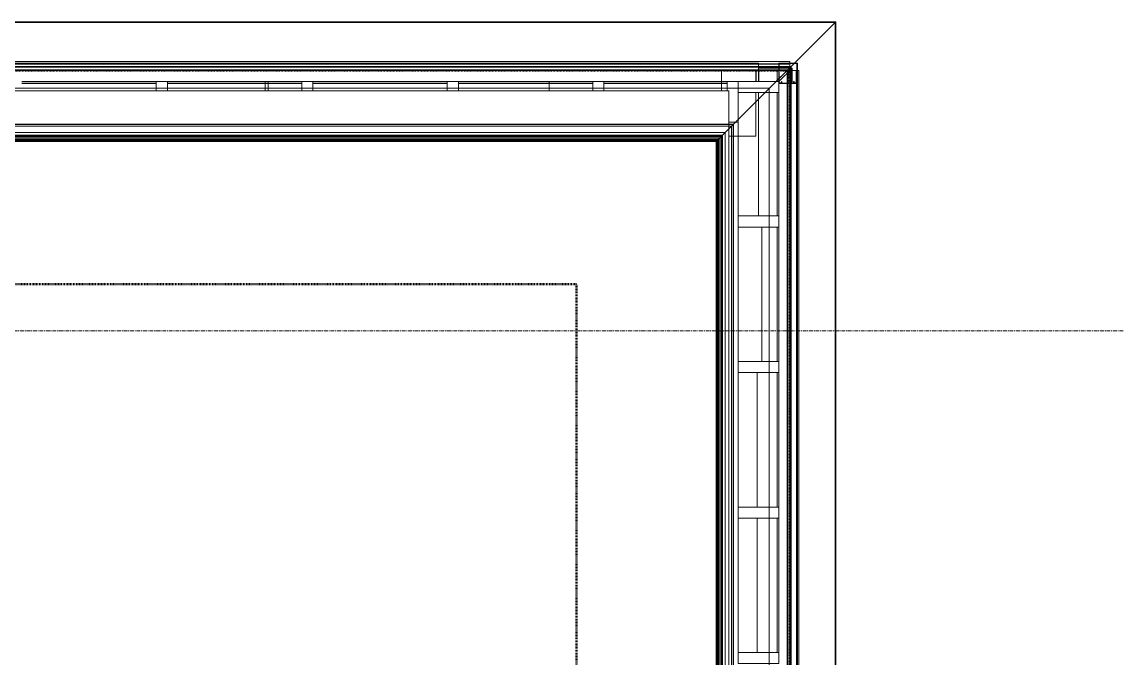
# Model space of a CAD drawing. Header units: inches. Extents: x -4235 to -464, y 9767 to 12269.
# Drawn here: x -2171.8 to -2023.7, y 10771.9 to 10858 of the extents above; entities that cross this region are included whole.
import ezdxf

# ---------------------------------------------------------------- set-up
doc = ezdxf.new("R2010")
doc.units = ezdxf.units.IN
doc.header["$MEASUREMENT"] = 0
doc.linetypes.add('Dash 1_16_', pattern=[0.125, 0.0625, -0.0625])
doc.linetypes.add('Grid Line 1_2_', pattern=[0.875, 0.5, -0.125, 0.125, -0.125])
for name, color, linetype, lineweight in [('A-GLAZ-CWMG', 51, 'Continuous', 9), ('A-GLAZ-CWMG-1', 9, 'Continuous', 9), ('A-ROOF-1', 10, 'Dash 1_16_', 9), ('A-WALL-1', 113, 'Continuous', 9), ('A-WALL-PATT-1', 9, 'Continuous', 9), ('C-PROP-LINE-1', 91, 'Dash 1_16_', 50), ('S-GRID-1', 1, 'Grid Line 1_2_', 9)]:
    doc.layers.add(name, color=color, linetype=linetype, lineweight=lineweight)

# ---------------------------------------------------------------- blocks, each defined once
blk = doc.blocks.new('Basic Wall _ EXT - FIBER CEMENT - LARGE - ___-2505166-BACKGROUND - ROOF PLAN')
at = {"layer": 'A-WALL-1'}
for p, q in [((-2069.42, 10851.71), (-2072.17, 10851.71)), ((-2069.42, 10851.71), (-2072.17, 10851.71)), ((-2072.17, 10851.68), (-2069.42, 10851.68)), ((-2069.42, 10851.68), (-2072.17, 10851.68)), ((-2067.92, 10851.71), (-2069.36, 10851.71)), ((-2067.92, 10851.71), (-2069.36, 10851.71)), ((-2069.36, 10851.68), (-2067.92, 10851.68)), ((-2067.92, 10851.68), (-2069.36, 10851.68)), ((-2067.77, 10851.71), (-2067.92, 10851.71)), ((-2067.77, 10851.71), (-2067.92, 10851.71)), ((-2067.92, 10851.68), (-2067.77, 10851.68)), ((-2067.77, 10851.68), (-2067.92, 10851.68)), ((-2067.6, 10851.71), (-2067.77, 10851.54)), ((-2067.6, 10851.71), (-2067.77, 10851.71)), ((-2067.6, 10851.71), (-2067.77, 10851.71)), ((-2067.77, 10851.54), (-2067.63, 10851.68)), ((-2067.77, 10851.68), (-2067.63, 10851.68)), ((-2067.63, 10851.68), (-2067.77, 10851.68)), ((-2069.3, 10850.01), (-2068.58, 10850.74)), ((-2068.58, 10850.74), (-2069.3, 10850.01)), ((-2068.58, 10850.74), (-2068.52, 10850.8)), ((-2068.52, 10850.8), (-2068.58, 10850.74)), ((-2068.52, 10850.8), (-2068.45, 10850.86)), ((-2068.45, 10850.86), (-2068.52, 10850.8)), ((-2068.45, 10850.86), (-2068.39, 10850.92)), ((-2068.39, 10850.92), (-2068.45, 10850.86)), ((-2068.39, 10850.92), (-2068.33, 10850.98)), ((-2068.33, 10850.98), (-2068.39, 10850.92)), ((-2068.18, 10851.13), (-2067.92, 10851.39)), ((-2067.92, 10851.39), (-2068.18, 10851.13)), ((-2067.92, 10851.39), (-2067.77, 10851.54)), ((-2067.77, 10851.54), (-2067.92, 10851.39)), ((-2153.66, 10849.67), (-2171.84, 10849.67)), ((-2153.66, 10849.67), (-2171.84, 10849.67)), ((-2171.84, 10849.64), (-2153.66, 10849.64)), ((-2153.66, 10849.64), (-2171.84, 10849.64)), ((-2133.97, 10849.67), (-2152.16, 10849.67)), ((-2133.97, 10849.67), (-2152.16, 10849.67)), ((-2152.16, 10849.64), (-2133.97, 10849.64)), ((-2133.97, 10849.64), (-2152.16, 10849.64)), ((-2114.29, 10849.67), (-2132.47, 10849.67)), ((-2114.29, 10849.67), (-2132.47, 10849.67)), ((-2132.47, 10849.64), (-2114.29, 10849.64)), ((-2114.29, 10849.64), (-2132.47, 10849.64)), ((-2094.61, 10849.67), (-2112.79, 10849.67)), ((-2094.61, 10849.67), (-2112.79, 10849.67)), ((-2112.79, 10849.64), (-2094.61, 10849.64)), ((-2094.61, 10849.64), (-2112.79, 10849.64)), ((-2077.17, 10849.67), (-2093.11, 10849.67)), ((-2077.17, 10849.67), (-2093.11, 10849.67)), ((-2093.11, 10849.64), (-2077.17, 10849.64)), ((-2077.17, 10849.64), (-2093.11, 10849.64)), ((-2076.42, 10849.67), (-2077.12, 10849.67)), ((-2076.42, 10849.67), (-2077.12, 10849.67)), ((-2077.12, 10849.64), (-2076.42, 10849.64)), ((-2076.42, 10849.64), (-2077.12, 10849.64)), ((-2069.37, 10849.95), (-2069.3, 10850.01)), ((-2069.3, 10850.01), (-2069.37, 10849.95))]:
    blk.add_line(p, q, dxfattribs=at)
blk = doc.blocks.new('Basic Wall _ EXT - FIBER CEMENT - LARGE - ___-2162459-BACKGROUND - ROOF PLAN')
at = {"layer": 'A-WALL-1'}
for p, q in [((-2067.92, 10852.6), (-2533.32, 10852.6)), ((-2067.92, 10852.3), (-2533.32, 10852.3)), ((-2067.92, 10852.26), (-2533.32, 10852.26)), ((-2069.42, 10852.3), (-2072.17, 10852.3)), ((-2069.42, 10852.28), (-2072.17, 10852.28)), ((-2069.42, 10852.26), (-2072.17, 10852.26)), ((-2069.42, 10852.26), (-2072.17, 10852.26)), ((-2067.92, 10852.3), (-2069.36, 10852.3)), ((-2067.92, 10852.28), (-2069.36, 10852.28)), ((-2067.92, 10852.26), (-2069.36, 10852.26)), ((-2067.92, 10852.26), (-2069.36, 10852.26)), ((-2067.92, 10852.57), (-2067.92, 10852.6)), ((-2067.92, 10852.6), (-2067.92, 10852.58)), ((-2067.92, 10852.58), (-2067.92, 10852.39)), ((-2067.92, 10852.54), (-2067.92, 10852.57)), ((-2067.92, 10852.39), (-2067.92, 10852.55)), ((-2067.92, 10852.55), (-2067.92, 10852.55)), ((-2067.92, 10852.55), (-2067.92, 10852.52)), ((-2067.92, 10852.41), (-2067.92, 10852.54)), ((-2067.92, 10852.52), (-2067.92, 10852.48)), ((-2067.92, 10852.48), (-2067.92, 10852.43)), ((-2067.92, 10852.3), (-2067.92, 10851.92)), ((-2067.92, 10852.28), (-2067.92, 10852.26)), ((-2067.92, 10851.92), (-2067.92, 10852.26)), ((-2067.92, 10851.39), (-2067.92, 10851.92)), ((-2067.92, 10851.92), (-2067.92, 10851.39)), ((-2067.92, 10849.67), (-2067.92, 10851.39)), ((-2067.92, 10851.39), (-2067.92, 10849.67)), ((-2153.66, 10849.67), (-2171.84, 10849.67)), ((-2153.66, 10849.67), (-2171.84, 10849.67)), ((-2171.84, 10849.64), (-2153.66, 10849.64)), ((-2153.66, 10849.64), (-2171.84, 10849.64)), ((-2133.97, 10849.67), (-2152.16, 10849.67)), ((-2133.97, 10849.67), (-2152.16, 10849.67)), ((-2152.16, 10849.64), (-2133.97, 10849.64)), ((-2133.97, 10849.64), (-2152.16, 10849.64)), ((-2114.29, 10849.67), (-2132.47, 10849.67)), ((-2114.29, 10849.67), (-2132.47, 10849.67)), ((-2132.47, 10849.64), (-2114.29, 10849.64)), ((-2114.29, 10849.64), (-2132.47, 10849.64)), ((-2094.61, 10849.67), (-2112.79, 10849.67)), ((-2094.61, 10849.67), (-2112.79, 10849.67)), ((-2112.79, 10849.64), (-2094.61, 10849.64)), ((-2094.61, 10849.64), (-2112.79, 10849.64)), ((-2076.42, 10849.67), (-2093.11, 10849.67)), ((-2076.42, 10849.67), (-2093.11, 10849.67)), ((-2093.11, 10849.64), (-2076.42, 10849.64)), ((-2076.42, 10849.64), (-2093.11, 10849.64)), ((-2068.58, 10849.67), (-2069.42, 10849.67)), ((-2068.58, 10849.67), (-2069.42, 10849.67)), ((-2069.42, 10849.64), (-2068.58, 10849.64)), ((-2068.58, 10849.64), (-2069.42, 10849.64)), ((-2068.52, 10849.67), (-2068.58, 10849.67)), ((-2068.52, 10849.67), (-2068.58, 10849.67)), ((-2068.58, 10849.64), (-2068.52, 10849.64)), ((-2068.52, 10849.64), (-2068.58, 10849.64)), ((-2068.45, 10849.67), (-2068.52, 10849.67)), ((-2068.45, 10849.67), (-2068.52, 10849.67)), ((-2068.52, 10849.64), (-2068.45, 10849.64)), ((-2068.45, 10849.64), (-2068.52, 10849.64)), ((-2068.39, 10849.67), (-2068.45, 10849.67)), ((-2068.39, 10849.67), (-2068.45, 10849.67)), ((-2068.45, 10849.64), (-2068.39, 10849.64)), ((-2068.39, 10849.64), (-2068.45, 10849.64)), ((-2068.33, 10849.67), (-2068.39, 10849.67)), ((-2068.33, 10849.67), (-2068.39, 10849.67)), ((-2068.39, 10849.64), (-2068.33, 10849.64)), ((-2068.33, 10849.64), (-2068.39, 10849.64)), ((-2067.92, 10849.67), (-2068.18, 10849.67)), ((-2067.92, 10849.67), (-2068.18, 10849.67)), ((-2068.18, 10849.64), (-2067.92, 10849.64)), ((-2067.92, 10849.64), (-2068.18, 10849.64)), ((-2067.92, 10849.67), (-2067.92, 10849.64))]:
    blk.add_line(p, q, dxfattribs=at)
blk = doc.blocks.new('Basic Wall _ EXT - FIBER CEMENT - SMALL - ___-2145933-BACKGROUND - ROOF PLAN')
at = {"layer": 'A-WALL-1'}
for p, q in [((-3394.94, 10857.87), (-2061.81, 10857.87)), ((-2061.81, 10857.87), (-3394.94, 10857.87)), ((-2061.73, 10857.95), (-3394.86, 10857.95)), ((-2061.73, 10857.95), (-3394.86, 10857.95)), ((-2061.73, 10857.95), (-2077.18, 10842.51)), ((-2077.17, 10842.52), (-2061.81, 10857.87)), ((-2067.84, 10851.85), (-3400.96, 10851.85)), ((-2067.77, 10851.92), (-3400.89, 10851.92)), ((-2067.77, 10851.92), (-2068.18, 10851.51)), ((-2068.18, 10851.51), (-2067.84, 10851.85)), ((-2067.84, 10851.85), (-2067.77, 10851.92)), ((-2068.29, 10851.39), (-3401.42, 10851.39)), ((-2068.29, 10851.39), (-3401.42, 10851.39)), ((-2068.22, 10851.47), (-3401.34, 10851.47)), ((-2068.63, 10851.06), (-2069.73, 10849.95)), ((-2069.68, 10850.01), (-2068.58, 10851.11)), ((-2068.27, 10851.42), (-2068.25, 10851.44)), ((-2070.72, 10848.97), (-3403.85, 10848.97)), ((-2077.17, 10848.97), (-3401.42, 10848.97)), ((-2070.77, 10848.97), (-2077.17, 10848.97)), ((-2070.72, 10848.97), (-2070.75, 10848.97)), ((-2069.9, 10849.79), (-2069.84, 10849.85)), ((-2069.73, 10849.96), (-2069.68, 10850.01)), ((-3409.82, 10842.99), (-2076.7, 10842.99)), ((-2076.7, 10842.99), (-3409.82, 10842.99)), ((-3408.95, 10843.86), (-2075.83, 10843.86)), ((-2075.83, 10843.86), (-3408.95, 10843.86)), ((-2075.62, 10844.06), (-3408.75, 10844.06)), ((-2075.62, 10844.06), (-3408.75, 10844.06)), ((-2075.54, 10844.14), (-3408.67, 10844.14)), ((-2075.54, 10844.14), (-3408.67, 10844.14)), ((-2075.54, 10844.14), (-2077.11, 10842.58)), ((-2077.05, 10842.64), (-2075.62, 10844.06)), ((-2077.91, 10841.78), (-3411.03, 10841.78)), ((-2077.8, 10841.89), (-3410.92, 10841.89)), ((-2077.67, 10842.02), (-3410.8, 10842.02)), ((-2077.6, 10842.08), (-3410.73, 10842.08)), ((-3410.52, 10842.29), (-2077.4, 10842.29)), ((-3410.37, 10842.44), (-2077.25, 10842.44)), ((-2077.24, 10842.45), (-3410.36, 10842.45)), ((-2077.2, 10842.48), (-3410.33, 10842.48)), ((-2077.17, 10842.52), (-3410.3, 10842.52)), ((-2077.18, 10842.51), (-3410.3, 10842.51)), ((-2077.17, 10842.52), (-3410.29, 10842.52)), ((-2077.11, 10842.58), (-3410.23, 10842.58)), ((-2077.1, 10842.59), (-3410.22, 10842.59)), ((-2077.05, 10842.64), (-3410.17, 10842.64)), ((-2077.44, 10842.25), (-2077.91, 10841.78)), ((-2077.91, 10841.78), (-2077.8, 10841.89)), ((-2077.8, 10841.89), (-2077.44, 10842.25)), ((-2077.68, 10842.01), (-2077.8, 10841.89)), ((-2077.8, 10841.89), (-2077.72, 10841.97)), ((-2077.44, 10842.25), (-2077.67, 10842.02)), ((-2077.67, 10842.02), (-2077.6, 10842.08)), ((-2077.6, 10842.08), (-2077.44, 10842.25)), ((-2077.51, 10842.18), (-2077.55, 10842.14)), ((-2077.44, 10842.25), (-2077.51, 10842.18)), ((-2077.33, 10842.36), (-2077.29, 10842.4)), ((-2077.29, 10842.4), (-2077.33, 10842.36)), ((-2077.29, 10842.4), (-2077.33, 10842.36)), ((-2077.33, 10842.36), (-2077.29, 10842.4)), ((-2077.2, 10842.48), (-2077.24, 10842.45)), ((-2077.18, 10842.51), (-2077.17, 10842.52)), ((-2077.11, 10842.58), (-2077.17, 10842.52)), ((-2077.17, 10842.52), (-2077.11, 10842.58)), ((-2077.12, 10842.56), (-2077.17, 10842.52)), ((-2077.1, 10842.59), (-2077.05, 10842.64)), ((-2077, 10842.69), (-2077.06, 10842.62)), ((-2077.04, 10842.65), (-2077, 10842.69))]:
    blk.add_line(p, q, dxfattribs=at)
at = {"layer": 'A-WALL-1', "flags": 128}
for points in [[(-2068.33, 10851.35), (-2068.39, 10851.3), (-2068.45, 10851.23), (-2068.52, 10851.17), (-2068.58, 10851.11), (-2068.63, 10851.06)], [(-2068.58, 10851.11), (-2068.54, 10851.15), (-2068.5, 10851.19), (-2068.46, 10851.23), (-2068.41, 10851.27), (-2068.38, 10851.31), (-2068.34, 10851.35), (-2068.32, 10851.37), (-2068.3, 10851.39), (-2068.29, 10851.39)], [(-2068.22, 10851.47), (-2068.22, 10851.46), (-2068.25, 10851.44), (-2068.28, 10851.4), (-2068.33, 10851.35)], [(-2068.29, 10851.39), (-2068.29, 10851.4), (-2068.27, 10851.42)], [(-2068.18, 10851.51), (-2068.2, 10851.49), (-2068.21, 10851.48), (-2068.22, 10851.47)], [(-2069.73, 10849.95), (-2069.78, 10849.91), (-2069.84, 10849.85), (-2069.9, 10849.79)], [(-2077.55, 10842.14), (-2077.59, 10842.09), (-2077.64, 10842.05), (-2077.68, 10842.01)], [(-2077.4, 10842.29), (-2077.4, 10842.29), (-2077.41, 10842.27), (-2077.44, 10842.25)], [(-2077.18, 10842.51), (-2077.23, 10842.45), (-2077.29, 10842.4), (-2077.33, 10842.36), (-2077.37, 10842.32), (-2077.39, 10842.3), (-2077.4, 10842.29)], [(-2077.37, 10842.32), (-2077.34, 10842.35), (-2077.32, 10842.37), (-2077.32, 10842.37)], [(-2077.32, 10842.37), (-2077.31, 10842.38), (-2077.3, 10842.39), (-2077.27, 10842.41)], [(-2077.25, 10842.44), (-2077.25, 10842.44), (-2077.27, 10842.42), (-2077.29, 10842.4)], [(-2077.27, 10842.41), (-2077.24, 10842.44), (-2077.21, 10842.48), (-2077.17, 10842.52)], [(-2077.18, 10842.51), (-2077.22, 10842.47), (-2077.24, 10842.45), (-2077.25, 10842.44)], [(-2077.22, 10842.47), (-2077.19, 10842.5), (-2077.18, 10842.51)], [(-2077.17, 10842.52), (-2077.16, 10842.52), (-2077.15, 10842.54), (-2077.12, 10842.57), (-2077.08, 10842.6), (-2077.04, 10842.65)]]:
    blk.add_lwpolyline(points, dxfattribs=at)
blk = doc.blocks.new('Basic Wall _ EXT - FIBER CEMENT - LARGE - 1hr - ___-2505167-BACKGROUND - ROOF PLAN')
at = {"layer": 'A-WALL-1'}
for p, q in [((-2067.77, 10851.54), (-2067.6, 10851.71)), ((-2067.63, 10851.68), (-2067.77, 10851.54)), ((-2067.63, 10851.68), (-2067.63, 10851.39)), ((-2067.63, 10851.39), (-2067.63, 10851.68)), ((-2067.6, 10851.39), (-2067.6, 10851.71)), ((-2067.6, 10851.39), (-2067.6, 10851.71)), ((-2069.3, 10850.01), (-2068.58, 10850.74)), ((-2068.58, 10850.74), (-2069.3, 10850.01)), ((-2068.58, 10850.74), (-2068.52, 10850.8)), ((-2068.52, 10850.8), (-2068.58, 10850.74)), ((-2068.52, 10850.8), (-2068.45, 10850.86)), ((-2068.45, 10850.86), (-2068.52, 10850.8)), ((-2068.45, 10850.86), (-2068.39, 10850.92)), ((-2068.39, 10850.92), (-2068.45, 10850.86)), ((-2068.39, 10850.92), (-2068.33, 10850.98)), ((-2068.33, 10850.98), (-2068.39, 10850.92)), ((-2068.18, 10851.13), (-2067.92, 10851.39)), ((-2067.92, 10851.39), (-2068.18, 10851.13)), ((-2067.92, 10851.39), (-2067.77, 10851.54)), ((-2067.77, 10851.54), (-2067.92, 10851.39)), ((-2067.63, 10851.39), (-2067.63, 10849.64)), ((-2067.63, 10849.64), (-2067.63, 10851.39)), ((-2067.6, 10849.64), (-2067.6, 10851.39)), ((-2067.6, 10849.64), (-2067.6, 10851.39)), ((-2069.37, 10849.95), (-2069.3, 10850.01)), ((-2069.3, 10850.01), (-2069.37, 10849.95))]:
    blk.add_line(p, q, dxfattribs=at)
blk = doc.blocks.new('Basic Wall _ EXT - FIBER CEMENT - LARGE - 1hr - ___-2162460-BACKGROUND - ROOF PLAN')
at = {"layer": 'A-WALL-1'}
for p, q in [((-2069.67, 10851.39), (-2069.64, 10851.39)), ((-2069.67, 10851.35), (-2069.67, 10851.3)), ((-2069.67, 10851.3), (-2069.67, 10851.35)), ((-2069.67, 10851.3), (-2069.67, 10851.23)), ((-2069.67, 10851.23), (-2069.67, 10851.3)), ((-2069.67, 10851.23), (-2069.67, 10851.17)), ((-2069.67, 10851.17), (-2069.67, 10851.23)), ((-2069.67, 10851.17), (-2069.67, 10851.11)), ((-2069.67, 10851.11), (-2069.67, 10851.17)), ((-2069.67, 10851.11), (-2069.67, 10851.06)), ((-2069.67, 10851.06), (-2069.67, 10851.11)), ((-2069.67, 10851.06), (-2069.67, 10850.04)), ((-2069.67, 10850.04), (-2069.67, 10851.06)), ((-2069.64, 10851.39), (-2069.3, 10851.39)), ((-2068.3, 10851.39), (-2069.64, 10851.39)), ((-2069.64, 10851.3), (-2069.64, 10851.35)), ((-2069.64, 10851.3), (-2069.64, 10851.35)), ((-2069.64, 10851.23), (-2069.64, 10851.3)), ((-2069.64, 10851.23), (-2069.64, 10851.3)), ((-2069.64, 10851.17), (-2069.64, 10851.23)), ((-2069.64, 10851.17), (-2069.64, 10851.23)), ((-2069.64, 10851.11), (-2069.64, 10851.17)), ((-2069.64, 10851.11), (-2069.64, 10851.17)), ((-2069.64, 10851.06), (-2069.64, 10851.11)), ((-2069.64, 10851.06), (-2069.64, 10851.11)), ((-2069.64, 10850.07), (-2069.64, 10851.02)), ((-2069.64, 10850.07), (-2069.64, 10851.02)), ((-2069.3, 10851.39), (-2068.3, 10851.39)), ((-2068.18, 10851.39), (-2067.92, 10851.39)), ((-2067.92, 10851.39), (-2068.18, 10851.39)), ((-2067.92, 10851.39), (-2067.77, 10851.39)), ((-2067.77, 10851.39), (-2067.92, 10851.39)), ((-2067.77, 10851.39), (-2067.02, 10851.39)), ((-2067.05, 10851.39), (-2067.77, 10851.39)), ((-2067.06, 10851.39), (-2067.03, 10851.39)), ((-2067.06, 10849.7), (-2067.06, 10851.39)), ((-2067.05, 10849.7), (-2067.05, 10851.39)), ((-2067.05, 9980.19), (-2067.05, 10851.39)), ((-2067.03, 10849.7), (-2067.03, 10851.39)), ((-2067.02, 9980.19), (-2067.02, 10851.39)), ((-2067.02, 10849.7), (-2067.02, 10851.39)), ((-2066.92, 10851.39), (-2066.74, 10851.39)), ((-2066.76, 10851.39), (-2066.92, 10851.39)), ((-2066.77, 10851.39), (-2066.9, 10851.39)), ((-2066.88, 10851.39), (-2066.79, 10851.39)), ((-2066.79, 10851.39), (-2066.77, 10851.39)), ((-2066.75, 10851.39), (-2066.77, 10851.39)), ((-2066.77, 10851.39), (-2066.76, 10851.39)), ((-2066.73, 10851.39), (-2066.75, 10851.39)), ((-2066.74, 10851.39), (-2066.71, 10851.39)), ((-2066.71, 10851.39), (-2066.73, 10851.39)), ((-2066.71, 9980.19), (-2066.71, 10851.39)), ((-2069.67, 10850.01), (-2069.67, 10849.89)), ((-2069.67, 10849.89), (-2069.67, 10850.01)), ((-2069.64, 10849.89), (-2069.64, 10850.04)), ((-2069.64, 10849.89), (-2069.64, 10850.04)), ((-2069.67, 10848.39), (-2069.67, 10831.71)), ((-2069.67, 10831.71), (-2069.67, 10848.39)), ((-2069.64, 10831.71), (-2069.64, 10848.39)), ((-2069.64, 10831.71), (-2069.64, 10848.39)), ((-2069.67, 10830.21), (-2069.67, 10812.02)), ((-2069.67, 10812.02), (-2069.67, 10830.21)), ((-2069.64, 10812.02), (-2069.64, 10830.21)), ((-2069.64, 10812.02), (-2069.64, 10830.21)), ((-2069.67, 10810.52), (-2069.67, 10792.34)), ((-2069.67, 10792.34), (-2069.67, 10810.52)), ((-2069.64, 10792.34), (-2069.64, 10810.52)), ((-2069.64, 10792.34), (-2069.64, 10810.52)), ((-2069.67, 10790.84), (-2069.67, 10772.66)), ((-2069.67, 10772.66), (-2069.67, 10790.84)), ((-2069.64, 10772.66), (-2069.64, 10790.84)), ((-2069.64, 10772.66), (-2069.64, 10790.84))]:
    blk.add_line(p, q, dxfattribs=at)
blk = doc.blocks.new('Basic Wall _ EXT - FIBER CEMENT - SMALL - 1hr - ___-2145934-BACKGROUND - ROOF PLAN')
at = {"layer": 'A-WALL-1'}
for p, q in [((-2077.18, 10842.51), (-2061.73, 10857.95)), ((-2061.81, 10857.87), (-2077.17, 10842.52)), ((-2061.81, 10857.87), (-2061.81, 9973.7)), ((-2061.81, 9973.7), (-2061.81, 10857.87)), ((-2061.73, 9973.63), (-2061.73, 10857.95)), ((-2061.73, 9973.63), (-2061.73, 10857.95)), ((-2068.18, 10851.51), (-2067.77, 10851.92)), ((-2067.84, 10851.85), (-2068.18, 10851.51)), ((-2067.77, 10851.92), (-2067.84, 10851.85)), ((-2067.84, 9979.73), (-2067.84, 10851.85)), ((-2067.77, 9979.66), (-2067.77, 10851.92)), ((-2069.73, 10849.95), (-2068.63, 10851.06)), ((-2068.58, 10851.11), (-2069.68, 10850.01)), ((-2068.54, 10851.15), (-2068.58, 10851.11)), ((-2068.29, 10851.4), (-2068.29, 10851.39)), ((-2068.29, 9989.06), (-2068.29, 10851.39)), ((-2068.29, 9989.06), (-2068.29, 10851.39)), ((-2068.22, 9980.11), (-2068.22, 10851.47)), ((-2070.72, 9982.61), (-2070.72, 10848.97)), ((-2070.72, 9982.62), (-2070.72, 10848.96)), ((-2069.84, 10849.85), (-2069.9, 10849.79)), ((-2069.68, 10850.01), (-2069.73, 10849.96)), ((-2077.11, 10842.58), (-2075.54, 10844.14)), ((-2075.62, 10844.06), (-2077.05, 10842.64)), ((-2076.7, 10842.99), (-2076.7, 9988.59)), ((-2076.7, 9988.59), (-2076.7, 10842.99)), ((-2075.83, 10843.86), (-2075.83, 9987.72)), ((-2075.83, 9987.72), (-2075.83, 10843.86)), ((-2075.62, 9987.51), (-2075.62, 10844.06)), ((-2075.62, 9987.51), (-2075.62, 10844.06)), ((-2075.54, 9987.44), (-2075.54, 10844.14)), ((-2075.54, 9987.44), (-2075.54, 10844.14)), ((-2077.91, 10841.78), (-2077.44, 10842.25)), ((-2077.8, 10841.89), (-2077.91, 10841.78)), ((-2077.91, 9989.8), (-2077.91, 10841.78)), ((-2077.44, 10842.25), (-2077.8, 10841.89)), ((-2077.8, 10841.89), (-2077.68, 10842.01)), ((-2077.72, 10841.97), (-2077.8, 10841.89)), ((-2077.8, 9989.69), (-2077.8, 10841.89)), ((-2077.67, 10842.02), (-2077.44, 10842.25)), ((-2077.6, 10842.08), (-2077.67, 10842.02)), ((-2077.67, 9989.56), (-2077.67, 10842.02)), ((-2077.44, 10842.25), (-2077.6, 10842.08)), ((-2077.6, 9989.49), (-2077.6, 10842.08)), ((-2077.51, 10842.18), (-2077.44, 10842.25)), ((-2077.4, 10842.29), (-2077.4, 9989.29)), ((-2077.33, 10842.36), (-2077.29, 10842.4)), ((-2077.29, 10842.4), (-2077.33, 10842.36)), ((-2077.29, 10842.4), (-2077.33, 10842.36)), ((-2077.33, 10842.36), (-2077.29, 10842.4)), ((-2077.32, 10842.37), (-2077.32, 10842.37)), ((-2077.25, 10842.44), (-2077.25, 9989.14)), ((-2077.24, 10842.45), (-2077.2, 10842.48)), ((-2077.24, 9989.13), (-2077.24, 10842.45)), ((-2077.2, 9989.09), (-2077.2, 10842.48)), ((-2077.17, 10842.52), (-2077.18, 10842.51)), ((-2077.18, 9989.07), (-2077.18, 10842.51)), ((-2077.11, 10842.58), (-2077.17, 10842.52)), ((-2077.17, 10842.52), (-2077.11, 10842.58)), ((-2077.17, 10842.52), (-2077.12, 10842.56)), ((-2077.17, 9989.06), (-2077.17, 10842.52)), ((-2077.17, 9989.06), (-2077.17, 10842.52)), ((-2077.11, 9989), (-2077.11, 10842.58)), ((-2077.05, 10842.64), (-2077.1, 10842.59)), ((-2077.1, 9988.99), (-2077.1, 10842.59)), ((-2077.04, 10842.65), (-2077.08, 10842.6)), ((-2077.06, 10842.62), (-2077, 10842.69)), ((-2077.05, 9988.94), (-2077.05, 10842.64)), ((-2077, 10842.69), (-2077.04, 10842.65))]:
    blk.add_line(p, q, dxfattribs=at)
at = {"layer": 'A-WALL-1', "flags": 128}
for points in [[(-2068.63, 10851.06), (-2068.58, 10851.11), (-2068.52, 10851.17), (-2068.45, 10851.23), (-2068.39, 10851.3), (-2068.33, 10851.35), (-2068.28, 10851.4), (-2068.25, 10851.44), (-2068.22, 10851.46), (-2068.22, 10851.47)], [(-2068.29, 10851.39), (-2068.3, 10851.39), (-2068.32, 10851.37), (-2068.34, 10851.35), (-2068.38, 10851.31), (-2068.41, 10851.27), (-2068.46, 10851.23), (-2068.5, 10851.19), (-2068.54, 10851.15)], [(-2068.25, 10851.44), (-2068.27, 10851.42), (-2068.29, 10851.4)], [(-2068.22, 10851.47), (-2068.21, 10851.48), (-2068.2, 10851.49), (-2068.18, 10851.51)], [(-2069.9, 10849.79), (-2069.84, 10849.85), (-2069.78, 10849.91), (-2069.73, 10849.95)], [(-2077.68, 10842.01), (-2077.64, 10842.05), (-2077.59, 10842.09), (-2077.55, 10842.14), (-2077.51, 10842.18)], [(-2077.44, 10842.25), (-2077.41, 10842.27), (-2077.4, 10842.29), (-2077.4, 10842.29)], [(-2077.4, 10842.29), (-2077.39, 10842.3), (-2077.37, 10842.32), (-2077.33, 10842.36), (-2077.29, 10842.4), (-2077.23, 10842.45), (-2077.18, 10842.51)], [(-2077.32, 10842.37), (-2077.34, 10842.35), (-2077.37, 10842.32)], [(-2077.17, 10842.52), (-2077.21, 10842.48), (-2077.24, 10842.44), (-2077.27, 10842.41), (-2077.3, 10842.39), (-2077.31, 10842.38), (-2077.32, 10842.37)], [(-2077.29, 10842.4), (-2077.27, 10842.42), (-2077.25, 10842.44), (-2077.25, 10842.44)], [(-2077.25, 10842.44), (-2077.24, 10842.45), (-2077.22, 10842.47), (-2077.18, 10842.51)], [(-2077.18, 10842.51), (-2077.19, 10842.5), (-2077.22, 10842.47)], [(-2077.08, 10842.6), (-2077.12, 10842.57), (-2077.15, 10842.54), (-2077.16, 10842.52), (-2077.17, 10842.52)]]:
    blk.add_lwpolyline(points, dxfattribs=at)
blk = doc.blocks.new('Rectangular Mullion - Stud - Vertical-V111-BACKGROUND - ROOF PLAN')
at = {"layer": 'A-GLAZ-CWMG'}
for p, q in [((-1.5, 2.44), (-1.5, 2.75)), ((-1.5, 2.75), (0, 2.75)), ((-1.5, 2.39), (-1.5, 2.44)), ((-1.5, 2.34), (-1.5, 2.39)), ((-1.5, 1.45), (-1.5, 2.34)), ((0, 2.75), (0, 2.44)), ((0, 2.44), (0, 2.39)), ((0, 2.35), (0, -2.75)), ((-1.5, 0.88), (-1.5, 1.43)), ((-1.5, -2.75), (-1.5, 0.87)), ((-0.92, -2.75), (-1.5, -2.75)), ((-0.1, -2.75), (-0.92, -2.75)), ((-0.04, -2.75), (-0.1, -2.75))]:
    blk.add_line(p, q, dxfattribs=at)
blk = doc.blocks.new('Rectangular Mullion - Stud - Base_Head-1740475-BACKGROUND - ROOF PLAN')
at = {"layer": 'A-GLAZ-CWMG-1'}
h = blk.add_hatch(dxfattribs=at)
h.set_pattern_fill('FP_6', color=256, style=0, pattern_type=2)
h.set_pattern_definition([(270, (-2072.361, 12062.38), (8, 5e-16), [])])
h.paths.add_polyline_path([(-2070.75, 12054.04), (-2069.61, 12054.04), (-2069.64, 12072.22), (-2075.11, 12072.22), (-2075.11, 12054.04)], flags=0)
at = {"layer": 'A-GLAZ-CWMG'}
blk.add_line((-2075.11, 12054.04), (-2075.11, 12072.22), dxfattribs=at)
blk = doc.blocks.new('Rectangular Mullion - Stud - Vertical-V114-BACKGROUND - ROOF PLAN')
at = {"layer": 'A-GLAZ-CWMG'}
for p, q in [((0, 2.44), (0, 2.75)), ((0, 2.75), (1.5, 2.75)), ((0, 2.39), (0, 2.44)), ((0, 2.34), (0, 2.39)), ((0, 1.45), (0, 2.33)), ((1.5, 2.75), (1.5, 2.44)), ((1.5, 2.44), (1.5, 2.39)), ((1.5, 2.39), (1.5, 2.34)), ((1.5, 2.33), (1.5, 1.45)), ((0, -2.75), (0, 1.43)), ((1.5, 1.43), (1.5, -2.75)), ((1.5, -2.75), (0, -2.75))]:
    blk.add_line(p, q, dxfattribs=at)
blk = doc.blocks.new('Rectangular Mullion - Stud - Vertical-V115-BACKGROUND - ROOF PLAN')
at = {"layer": 'A-GLAZ-CWMG'}
for p, q in [((0, 2.44), (0, 2.75)), ((0, 2.75), (1.5, 2.75)), ((0, 2.39), (0, 2.44)), ((0, 2.34), (0, 2.39)), ((0, 1.45), (0, 2.33)), ((1.5, 2.75), (1.5, 2.44)), ((1.5, 2.44), (1.5, 2.39)), ((1.5, 2.39), (1.5, 2.34)), ((1.5, 2.33), (1.5, 1.45)), ((0, -2.75), (0, 1.43)), ((1.5, 1.43), (1.5, -2.75)), ((1.5, -2.75), (0, -2.75))]:
    blk.add_line(p, q, dxfattribs=at)
blk = doc.blocks.new('Rectangular Mullion - Stud - Base_Head-1773364-BACKGROUND - ROOF PLAN')
at = {"layer": 'A-GLAZ-CWMG-1'}
h = blk.add_hatch(dxfattribs=at)
h.set_pattern_fill('FP_4', color=256, style=0, pattern_type=2)
h.set_pattern_definition([(90, (-3856.286, 12058.411), (-8, 5e-16), [])])
h.paths.add_polyline_path([(-3853.54, 12048.57), (-3853.54, 12066.75), (-3858.97, 12066.75), (-3858.97, 12048.57), (-3858.11, 12048.57)], flags=0)
at = {"layer": 'A-GLAZ-CWMG'}
blk.add_line((-3853.54, 12066.75), (-3853.54, 12048.57), dxfattribs=at)
blk = doc.blocks.new('Rectangular Mullion - Stud - Base_Head-V116-BACKGROUND - ROOF PLAN')
at = {"layer": 'A-GLAZ-CWMG-1'}
h = blk.add_hatch(dxfattribs=at)
h.set_pattern_fill('FP_19', color=256, style=0, pattern_type=2)
h.set_pattern_definition([(270, (-2072.174, 10840.048), (8, 5e-16), [])])
h.paths.add_polyline_path([(-2069.73, 10831.71), (-2069.42, 10831.71), (-2069.42, 10848.39), (-2074.92, 10848.39), (-2074.92, 10831.71), (-2069.78, 10831.71)], flags=0)
at = {"layer": 'A-GLAZ-CWMG'}
for p, q in [((-2074.92, 10842.51), (-2074.92, 10844.39)), ((-2074.92, 10831.71), (-2074.92, 10842.51))]:
    blk.add_line(p, q, dxfattribs=at)
blk = doc.blocks.new('Rectangular Mullion - Stud - Vertical-V117-BACKGROUND - ROOF PLAN')
at = {"layer": 'A-GLAZ-CWMG'}
for p, q in [((0, 2.44), (0, 2.75)), ((0, 2.75), (1.5, 2.75)), ((0, 2.39), (0, 2.44)), ((0, 2.34), (0, 2.39)), ((0, 1.45), (0, 2.33)), ((1.5, 2.75), (1.5, 2.44)), ((1.5, 2.44), (1.5, 2.39)), ((1.5, 2.39), (1.5, 2.34)), ((1.5, 2.33), (1.5, 1.45)), ((0, -2.75), (0, 1.43)), ((1.5, 1.43), (1.5, -2.75)), ((1.5, -2.75), (0, -2.75))]:
    blk.add_line(p, q, dxfattribs=at)
blk = doc.blocks.new('Rectangular Mullion - Stud - Vertical-V118-BACKGROUND - ROOF PLAN')
at = {"layer": 'A-GLAZ-CWMG'}
for p, q in [((0, 2.44), (0, 2.75)), ((0, 2.75), (1.5, 2.75)), ((0, 2.39), (0, 2.44)), ((0, 2.34), (0, 2.39)), ((0, 1.45), (0, 2.33)), ((1.5, 2.75), (1.5, 2.44)), ((1.5, 2.44), (1.5, 2.39)), ((1.5, 2.39), (1.5, 2.34)), ((1.5, 2.33), (1.5, 1.45)), ((0, -2.75), (0, 1.43)), ((1.5, 1.43), (1.5, -2.75)), ((1.5, -2.75), (0, -2.75))]:
    blk.add_line(p, q, dxfattribs=at)
blk = doc.blocks.new('Rectangular Mullion - Profile_Polycarbonate_Upper and left-1997798-BACKGROUND - ROOF PLAN')
at = {"layer": 'A-GLAZ-CWMG'}
for p, q in [((-2069.42, 10849.64), (-2069.3, 10849.64)), ((-2069.3, 10849.64), (-2068.58, 10849.64)), ((-2068.58, 10849.64), (-2068.52, 10849.64)), ((-2068.52, 10849.64), (-2068.45, 10849.64)), ((-2068.45, 10849.64), (-2068.39, 10849.64)), ((-2068.39, 10849.64), (-2068.33, 10849.64)), ((-2068.18, 10849.64), (-2067.93, 10849.64)), ((-2067.92, 10849.64), (-2067.77, 10849.64)), ((-2067.77, 10849.64), (-2067.02, 10849.64)), ((-2067.02, 10849.64), (-2066.92, 10849.64)), ((-2066.92, 10849.64), (-2066.92, 10744.94)), ((-2069.42, 10831.71), (-2069.42, 10848.39)), ((-2069.42, 10812.02), (-2069.42, 10830.21)), ((-2069.42, 10792.34), (-2069.42, 10810.52)), ((-2069.42, 10772.66), (-2069.42, 10790.84))]:
    blk.add_line(p, q, dxfattribs=at)
blk = doc.blocks.new('Rectangular Mullion - Profile_Polycarbonate_Upper and left-V119-BACKGROUND - ROOF PLAN')
at = {"layer": 'A-GLAZ-CWMG'}
for p, q in [((-2.75, 1.19), (-2.75, 1.29)), ((-2.75, 1.29), (0, 1.29)), ((-2.75, 0.79), (-2.75, 1.19)), ((-2.5, 0.79), (-2.75, 0.79)), ((-0.06, 1.22), (-2.69, 1.22)), ((-2.69, 1.19), (-2.69, 0.85)), ((-2.69, 0.85), (-2.5, 0.85)), ((-2.5, 0.85), (-2.5, 0.79)), ((-0.06, -1.15), (-0.06, 1.22)), ((0, 1.29), (0, -1.21)), ((-2.75, -1.09), (-2.75, -0.79)), ((-2.75, -1.21), (-2.75, -1.09)), ((-2.72, -0.79), (-2.5, -0.79)), ((-2.5, -0.85), (-2.69, -0.85)), ((-2.69, -0.85), (-2.69, -1.09)), ((-2.69, -1.09), (-2.69, -1.15)), ((-2.69, -1.15), (-2.07, -1.15)), ((-2.5, -0.79), (-2.5, -0.85)), ((-2.13, -1.21), (-2.5, -1.21)), ((-1.33, -1.21), (-2.11, -1.21)), ((-2.04, -1.15), (-1.33, -1.15)), ((-1.28, -1.15), (-1.22, -1.15)), ((-1.22, -1.21), (-1.28, -1.21)), ((-1.22, -1.15), (-1.17, -1.15)), ((-1.15, -1.15), (-1.09, -1.15)), ((-1.09, -1.21), (-1.15, -1.21)), ((-1.09, -1.15), (-1.04, -1.15)), ((-1.04, -1.21), (-1.09, -1.21)), ((-0.88, -1.15), (-0.47, -1.15)), ((-0.47, -1.21), (-0.88, -1.21)), ((-0.47, -1.15), (-0.09, -1.15)), ((-0.09, -1.21), (-0.47, -1.21)), ((0, -1.21), (-0.09, -1.21))]:
    blk.add_line(p, q, dxfattribs=at)
blk = doc.blocks.new('Rectangular Mullion - Stud - Vertical-V121-BACKGROUND - ROOF PLAN')
at = {"layer": 'A-GLAZ-CWMG'}
for p, q in [((-1.25, 2.75), (-0.38, 2.75)), ((-0.35, 2.75), (0, 2.75)), ((0, 2.75), (0, 2.4)), ((0, 2.37), (0, -1.83)), ((-1.5, -1.83), (-1.5, -1.5)), ((-1.5, -2.65), (-1.5, -1.83)), ((-1.5, -2.71), (-1.5, -2.65)), ((0, -2.75), (-1.5, -2.75)), ((0, -1.83), (0, -2.65)), ((0, -2.65), (0, -2.71))]:
    blk.add_line(p, q, dxfattribs=at)
blk = doc.blocks.new('Rectangular Mullion - Stud - Vertical-V124-BACKGROUND - ROOF PLAN')
at = {"layer": 'A-GLAZ-CWMG'}
for p, q in [((0, -1.83), (0, -1.5)), ((0, -2.65), (0, -1.83)), ((0, -2.71), (0, -2.66)), ((1.5, -2.75), (0, -2.75)), ((1.5, -1.5), (1.5, -1.83)), ((1.5, -1.83), (1.5, -2.65)), ((1.5, -2.66), (1.5, -2.71))]:
    blk.add_line(p, q, dxfattribs=at)
blk = doc.blocks.new('Rectangular Mullion - Stud - Vertical-V125-BACKGROUND - ROOF PLAN')
at = {"layer": 'A-GLAZ-CWMG'}
for p, q in [((0, -1.83), (0, -1.5)), ((0, -2.65), (0, -1.87)), ((0, -2.71), (0, -2.66)), ((1.5, -2.75), (0, -2.75)), ((1.5, -1.5), (1.5, -1.83)), ((1.5, -1.87), (1.5, -2.65)), ((1.5, -2.66), (1.5, -2.71))]:
    blk.add_line(p, q, dxfattribs=at)
blk = doc.blocks.new('Rectangular Mullion - Stud - Vertical-V126-BACKGROUND - ROOF PLAN')
at = {"layer": 'A-GLAZ-CWMG'}
for p, q in [((0, -1.83), (0, -1.5)), ((0, -2.65), (0, -1.85)), ((0, -2.71), (0, -2.65)), ((1.5, -2.75), (0, -2.75)), ((1.5, -1.5), (1.5, -1.83)), ((1.5, -1.85), (1.5, -2.65)), ((1.5, -2.65), (1.5, -2.71))]:
    blk.add_line(p, q, dxfattribs=at)
blk = doc.blocks.new('Rectangular Mullion - Profile_Polycarbonate_Upper and left-1997934-BACKGROUND - ROOF PLAN')
at = {"layer": 'A-GLAZ-CWMG'}
for p, q in [((-2174.19, 10852.3), (-2174.19, 10852.39)), ((-2072.17, 10852.39), (-2174.19, 10852.39)), ((-2174.19, 10851.92), (-2174.19, 10852.3)), ((-2174.19, 10851.51), (-2174.19, 10851.92)), ((-2072.17, 10852.39), (-2072.17, 10852.3)), ((-2072.17, 10852.3), (-2072.17, 10851.92)), ((-2072.17, 10851.92), (-2072.17, 10851.51)), ((-2174.19, 10851.3), (-2174.19, 10851.35)), ((-2174.19, 10851.24), (-2174.19, 10851.28)), ((-2174.19, 10851.18), (-2174.19, 10851.23)), ((-2174.19, 10851.12), (-2174.19, 10851.17)), ((-2174.19, 10851.06), (-2174.19, 10851.11)), ((-2174.19, 10849.95), (-2174.19, 10851.06)), ((-2072.17, 10851.35), (-2072.17, 10851.3)), ((-2072.17, 10851.3), (-2072.17, 10851.23)), ((-2072.17, 10851.23), (-2072.17, 10851.17)), ((-2072.17, 10851.17), (-2072.17, 10851.11)), ((-2072.17, 10851.11), (-2072.17, 10851.06)), ((-2072.17, 10851.06), (-2072.17, 10849.91)), ((-2174.19, 10849.89), (-2173.34, 10849.89)), ((-2171.84, 10849.89), (-2153.66, 10849.89)), ((-2152.16, 10849.89), (-2133.97, 10849.89)), ((-2132.47, 10849.89), (-2114.29, 10849.89)), ((-2112.79, 10849.89), (-2094.61, 10849.89)), ((-2093.11, 10849.89), (-2077.17, 10849.89)), ((-2077.13, 10849.89), (-2076.42, 10849.89))]:
    blk.add_line(p, q, dxfattribs=at)
blk = doc.blocks.new('Rectangular Mullion - Stud - Vertical-V127-BACKGROUND - ROOF PLAN')
at = {"layer": 'A-GLAZ-CWMG'}
for p, q in [((0, -1.83), (0, -1.5)), ((0, -2.65), (0, -1.84)), ((0, -2.71), (0, -2.65)), ((1.5, -2.75), (0, -2.75)), ((1.5, -1.5), (1.5, -1.83)), ((1.5, -1.84), (1.5, -2.65)), ((1.5, -2.65), (1.5, -2.71))]:
    blk.add_line(p, q, dxfattribs=at)
blk = doc.blocks.new('Family - ___-2835860-BACKGROUND - ROOF PLAN')
at = {"layer": 'C-PROP-LINE-1'}
for p, q in [((-2067.92, 10851.39), (-3401.42, 10851.39)), ((-2067.92, 9980.19), (-2067.92, 10851.39))]:
    blk.add_line(p, q, dxfattribs=at)
blk = doc.blocks.new('Family - ___-2835903-BACKGROUND - ROOF PLAN')
at = {"layer": 'C-PROP-LINE-1'}
for p, q in [((-2096.82, 10822.49), (-3400.92, 10822.49)), ((-2096.82, 10009.09), (-2096.82, 10822.49))]:
    blk.add_line(p, q, dxfattribs=at)
blk = doc.blocks.new('Family - ___-2835932-BACKGROUND - ROOF PLAN')
at = {"layer": 'C-PROP-LINE-1'}
for p, q in [((-2067.92, 10851.39), (-3401.42, 10851.39)), ((-2067.92, 9980.19), (-2067.92, 10851.39))]:
    blk.add_line(p, q, dxfattribs=at)

msp = doc.modelspace()

# ---------------------------------------------------------------- hatches: boundary and pattern name
at = {"layer": 'A-WALL-PATT-1'}
h = msp.add_hatch(dxfattribs=at)
h.set_pattern_fill('FP_2', color=256, style=0, pattern_type=2)
h.set_pattern_definition([(270, (-2069.62, 10863.66), (120.38, 38.25), [0.39, -37.863]), (270, (-2069.23, 10863.66), (120.38, 38.25), [0.39, -37.863]), (270, (-2053.26, 10863.66), (120.38, 38.25), [0.39, -37.863]), (270, (-2052.87, 10863.66), (120.38, 38.25), [0.39, -37.863]), (270, (-2036.9, 10863.66), (120.38, 38.25), [0.39, -37.863]), (270, (-2036.51, 10863.66), (120.38, 38.25), [0.39, -37.863]), (270, (-2020.55, 10863.66), (120.38, 38.25), [0.39, -37.863]), (270, (-2020.16, 10863.66), (120.38, 38.25), [0.39, -37.863]), (270, (-2004.19, 10863.66), (120.38, 38.25), [0.39, -37.863]), (270, (-2003.8, 10863.66), (120.38, 38.25), [0.39, -37.863]), (270, (-1987.83, 10863.66), (120.38, 38.25), [0.39, -37.863]), (270, (-1987.44, 10863.66), (120.38, 38.25), [0.39, -37.863]), (270, (-1971.48, 10863.66), (120.38, 38.25), [0.39, -37.863]), (270, (-1971.09, 10863.66), (120.38, 38.25), [0.39, -37.863]), (270, (-1955.12, 10863.66), (120.38, 38.25), [0.39, -37.863]), (270, (-1954.73, 10863.66), (120.38, 38.25), [0.39, -37.863]), (270, (-2069.62, 10846.27), (120.38, 38.25), [0.39, -37.863]), (270, (-2069.23, 10846.27), (120.38, 38.25), [0.39, -37.863]), (270, (-2053.26, 10846.27), (120.38, 38.25), [0.39, -37.863]), (270, (-2052.87, 10846.27), (120.38, 38.25), [0.39, -37.863]), (270, (-2036.9, 10846.27), (120.38, 38.25), [0.39, -37.863]), (270, (-2036.51, 10846.27), (120.38, 38.25), [0.39, -37.863]), (270, (-2020.55, 10846.27), (120.38, 38.25), [0.39, -37.863]), (270, (-2020.16, 10846.27), (120.38, 38.25), [0.39, -37.863]), (270, (-2004.19, 10846.27), (120.38, 38.25), [0.39, -37.863]), (270, (-2003.8, 10846.27), (120.38, 38.25), [0.39, -37.863]), (270, (-1987.83, 10846.27), (120.38, 38.25), [0.39, -37.863]), (270, (-1987.44, 10846.27), (120.38, 38.25), [0.39, -37.863]), (270, (-1971.48, 10846.27), (120.38, 38.25), [0.39, -37.863]), (270, (-1971.09, 10846.27), (120.38, 38.25), [0.39, -37.863]), (270, (-1955.12, 10846.27), (120.38, 38.25), [0.39, -37.863]), (270, (-1954.73, 10846.27), (120.38, 38.25), [0.39, -37.863]), (270, (-2069.62, 10828.89), (120.38, 38.25), [0.39, -37.863]), (270, (-2069.23, 10828.89), (120.38, 38.25), [0.39, -37.863]), (270, (-2053.26, 10828.89), (120.38, 38.25), [0.39, -37.863]), (270, (-2052.87, 10828.89), (120.38, 38.25), [0.39, -37.863]), (270, (-2036.9, 10828.89), (120.38, 38.25), [0.39, -37.863]), (270, (-2036.51, 10828.89), (120.38, 38.25), [0.39, -37.863]), (270, (-2020.55, 10828.89), (120.38, 38.25), [0.39, -37.863]), (270, (-2020.16, 10828.89), (120.38, 38.25), [0.39, -37.863]), (270, (-2004.19, 10828.89), (120.38, 38.25), [0.39, -37.863]), (270, (-2003.8, 10828.89), (120.38, 38.25), [0.39, -37.863]), (270, (-1987.83, 10828.89), (120.38, 38.25), [0.39, -37.863]), (270, (-1987.44, 10828.89), (120.38, 38.25), [0.39, -37.863]), (270, (-1971.48, 10828.89), (120.38, 38.25), [0.39, -37.863]), (270, (-1971.09, 10828.89), (120.38, 38.25), [0.39, -37.863]), (270, (-1955.12, 10828.89), (120.38, 38.25), [0.39, -37.863]), (270, (-1954.73, 10828.89), (120.38, 38.25), [0.39, -37.863]), (0, (-2072.174, 10865.39), (0, 38.254), [120, -0.375]), (0, (-2072.174, 10865.016), (0, 38.254), [120, -0.375]), (0, (-2069.62, 10863.655), (0, 38.254), [0.392, -119.982]), (0, (-2053.263, 10863.655), (0, 38.254), [0.392, -119.982]), (0, (-2036.906, 10863.655), (0, 38.254), [0.392, -119.982]), (0, (-2020.55, 10863.655), (0, 38.254), [0.392, -119.982]), (0, (-2004.19, 10863.655), (0, 38.254), [0.392, -119.982]), (0, (-1987.834, 10863.655), (0, 38.254), [0.392, -119.982]), (0, (-1971.477, 10863.655), (0, 38.254), [0.392, -119.982]), (0, (-1955.12, 10863.655), (0, 38.254), [0.392, -119.982]), (0, (-2069.62, 10863.264), (0, 38.254), [0.392, -119.982]), (0, (-2053.263, 10863.264), (0, 38.254), [0.392, -119.982]), (0, (-2036.906, 10863.264), (0, 38.254), [0.392, -119.982]), (0, (-2020.55, 10863.264), (0, 38.254), [0.392, -119.982]), (0, (-2004.19, 10863.264), (0, 38.254), [0.392, -119.982]), (0, (-1987.834, 10863.264), (0, 38.254), [0.392, -119.982]), (0, (-1971.477, 10863.264), (0, 38.254), [0.392, -119.982]), (0, (-1955.12, 10863.264), (0, 38.254), [0.392, -119.982]), (0, (-2069.62, 10846.272), (0, 38.254), [0.392, -119.982]), (0, (-2053.263, 10846.272), (0, 38.254), [0.392, -119.982]), (0, (-2036.906, 10846.272), (0, 38.254), [0.392, -119.982]), (0, (-2020.55, 10846.272), (0, 38.254), [0.392, -119.982]), (0, (-2004.19, 10846.272), (0, 38.254), [0.392, -119.982]), (0, (-1987.834, 10846.272), (0, 38.254), [0.392, -119.982]), (0, (-1971.477, 10846.272), (0, 38.254), [0.392, -119.982]), (0, (-1955.12, 10846.272), (0, 38.254), [0.392, -119.982]), (0, (-2069.62, 10845.88), (0, 38.254), [0.392, -119.982]), (0, (-2053.263, 10845.88), (0, 38.254), [0.392, -119.982]), (0, (-2036.906, 10845.88), (0, 38.254), [0.392, -119.982]), (0, (-2020.55, 10845.88), (0, 38.254), [0.392, -119.982]), (0, (-2004.19, 10845.88), (0, 38.254), [0.392, -119.982]), (0, (-1987.834, 10845.88), (0, 38.254), [0.392, -119.982]), (0, (-1971.477, 10845.88), (0, 38.254), [0.392, -119.982]), (0, (-1955.12, 10845.88), (0, 38.254), [0.392, -119.982]), (0, (-2069.62, 10828.888), (0, 38.254), [0.392, -119.982]), (0, (-2053.263, 10828.888), (0, 38.254), [0.392, -119.982]), (0, (-2036.906, 10828.888), (0, 38.254), [0.392, -119.982]), (0, (-2020.55, 10828.888), (0, 38.254), [0.392, -119.982]), (0, (-2004.19, 10828.888), (0, 38.254), [0.392, -119.982]), (0, (-1987.834, 10828.888), (0, 38.254), [0.392, -119.982]), (0, (-1971.477, 10828.888), (0, 38.254), [0.392, -119.982]), (0, (-1955.12, 10828.888), (0, 38.254), [0.392, -119.982]), (0, (-2069.62, 10828.497), (0, 38.254), [0.392, -119.982]), (0, (-2053.263, 10828.497), (0, 38.254), [0.392, -119.982]), (0, (-2036.906, 10828.497), (0, 38.254), [0.392, -119.982]), (0, (-2020.55, 10828.497), (0, 38.254), [0.392, -119.982]), (0, (-2004.19, 10828.497), (0, 38.254), [0.392, -119.982]), (0, (-1987.834, 10828.497), (0, 38.254), [0.392, -119.982]), (0, (-1971.477, 10828.497), (0, 38.254), [0.392, -119.982]), (0, (-1955.12, 10828.497), (0, 38.254), [0.392, -119.982]), (90, (-2072.55, 10827.14), (120.38, 38.25), [37.88, -0.374]), (90, (-2072.17, 10827.14), (120.38, 38.25), [37.88, -0.374])])
h.paths.add_polyline_path([(-2077.17, 10849.64), (-2076.42, 10849.67), (-2076.42, 10849.89), (-2069.42, 10849.89), (-2069.42, 10849.64), (-2067.92, 10849.67), (-2067.92, 10851.39), (-2077.17, 10851.35), (-2077.17, 10849.65)], flags=0)

# ---------------------------------------------------------------- linework, layer by layer
at = {"layer": 'A-ROOF-1'}
for p, q in [((-3404.17, 10848.64), (-2077.17, 10848.64)), ((-2077.17, 10848.64), (-2076.17, 10848.64)), ((-2076.17, 10848.64), (-2076.17, 10843.51)), ((-2076.17, 10843.47), (-2076.17, 9989.07))]:
    msp.add_line(p, q, dxfattribs=at)
at = {"layer": 'A-WALL-1'}
for p, q in [((-2072.55, 10851.39), (-3401.42, 10851.39)), ((-2528.77, 10851.39), (-2068.3, 10851.39)), ((-2077.17, 10851.35), (-2077.17, 10851.3)), ((-2077.17, 10851.3), (-2077.17, 10851.23)), ((-2077.17, 10851.23), (-2077.17, 10851.17)), ((-2077.17, 10851.17), (-2077.17, 10851.11)), ((-2077.17, 10851.11), (-2077.17, 10851.06)), ((-2077.17, 10851.06), (-2077.17, 10849.95)), ((-2072.55, 10851.35), (-2072.55, 10851.3)), ((-2072.55, 10851.3), (-2072.55, 10851.23)), ((-2072.55, 10851.23), (-2072.55, 10851.17)), ((-2072.55, 10851.17), (-2072.55, 10851.11)), ((-2072.55, 10851.11), (-2072.55, 10851.06)), ((-2072.55, 10851.06), (-2072.55, 10849.91)), ((-2068.58, 10850.74), (-2069.3, 10850.01)), ((-2068.52, 10850.8), (-2068.58, 10850.74)), ((-2068.45, 10850.86), (-2068.52, 10850.8)), ((-2068.39, 10850.92), (-2068.45, 10850.86)), ((-2068.33, 10850.98), (-2068.39, 10850.92)), ((-2067.92, 10851.39), (-2068.22, 10851.39)), ((-2068.17, 10849.67), (-2068.17, 10851.14)), ((-2067.92, 10851.39), (-2067.92, 9980.19)), ((-2077.17, 10848.64), (-3401.42, 10848.64)), ((-2153.66, 10849.64), (-2171.84, 10849.64)), ((-2133.97, 10849.64), (-2152.16, 10849.64)), ((-2138.91, 10849.85), (-2138.91, 10849.79)), ((-2138.91, 10849.79), (-2138.91, 10849.69)), ((-2138.91, 10849.64), (-2138.91, 10848.64)), ((-2138.54, 10849.85), (-2138.54, 10849.79)), ((-2138.54, 10849.79), (-2138.54, 10849.69)), ((-2138.54, 10849.64), (-2138.54, 10848.64)), ((-2114.29, 10849.64), (-2132.47, 10849.64)), ((-2094.61, 10849.64), (-2112.79, 10849.64)), ((-2100.51, 10849.85), (-2100.51, 10849.79)), ((-2100.51, 10849.79), (-2100.51, 10849.67)), ((-2100.51, 10849.64), (-2100.51, 10848.98)), ((-2100.51, 10848.97), (-2100.51, 10848.64)), ((-2076.42, 10849.64), (-2093.11, 10849.64)), ((-2077.17, 10849.91), (-2077.17, 10849.85)), ((-2077.17, 10849.79), (-2077.17, 10849.85)), ((-2077.17, 10849.79), (-2077.17, 10848.64)), ((-2077.17, 10849.67), (-2076.42, 10849.67)), ((-2077.17, 10848.64), (-2076.17, 10848.64)), ((-2076.17, 10843.51), (-2076.17, 10848.64)), ((-2069.42, 10849.67), (-2068.58, 10849.67)), ((-2068.58, 10849.64), (-2069.42, 10849.64)), ((-2069.3, 10850.01), (-2069.37, 10849.95)), ((-2068.58, 10849.67), (-2068.52, 10849.67)), ((-2068.52, 10849.64), (-2068.58, 10849.64)), ((-2068.52, 10849.67), (-2068.45, 10849.67)), ((-2068.45, 10849.64), (-2068.52, 10849.64)), ((-2068.45, 10849.67), (-2068.39, 10849.67)), ((-2068.39, 10849.64), (-2068.45, 10849.64)), ((-2068.39, 10849.67), (-2068.33, 10849.67)), ((-2068.33, 10849.64), (-2068.39, 10849.64)), ((-2068.18, 10849.67), (-2067.92, 10849.67)), ((-2067.92, 10849.64), (-2068.18, 10849.64)), ((-2072.55, 10848.39), (-2072.55, 10847.14)), ((-2072.55, 10847.09), (-2072.55, 10842.51)), ((-2076.17, 10117.7), (-2076.17, 10843.47)), ((-2077.17, 10842.51), (-3410.3, 10842.51)), ((-2077.17, 9989.06), (-2077.17, 10842.51)), ((-2072.55, 10842.51), (-2076.17, 10842.51))]:
    msp.add_line(p, q, dxfattribs=at)
at = {"layer": 'S-GRID-1'}
msp.add_line((-464.45, 10816.19), (-4185.7, 10816.19), dxfattribs=at)

# ---------------------------------------------------------------- block references
at = {"layer": 'A-GLAZ-CWMG'}
for name, p in [('Rectangular Mullion - Profile_Polycarbonate_Upper and left-1997934-BACKGROUND - ROOF PLAN', (0, 0)), ('Rectangular Mullion - Profile_Polycarbonate_Upper and left-1997798-BACKGROUND - ROOF PLAN', (0, 0)), ('Rectangular Mullion - Stud - Base_Head-V116-BACKGROUND - ROOF PLAN', (0, 0)), ('Rectangular Mullion - Stud - Base_Head-1740475-BACKGROUND - ROOF PLAN', (0.19, -1261.7)), ('Rectangular Mullion - Stud - Base_Head-1740475-BACKGROUND - ROOF PLAN', (0.19, -1281.38))]:
    msp.add_blockref(name, p, dxfattribs=at)
at = {"layer": 'A-GLAZ-CWMG', "extrusion": (0, 0, -1)}
for name, p, rotation in [('Rectangular Mullion - Profile_Polycarbonate_Upper and left-V119-BACKGROUND - ROOF PLAN', (2068.21, 10852.39), 89.99999999999118), ('Rectangular Mullion - Stud - Vertical-V124-BACKGROUND - ROOF PLAN', (2153.66, 10847.14), 180), ('Rectangular Mullion - Stud - Vertical-V125-BACKGROUND - ROOF PLAN', (2133.97, 10847.14), 180), ('Rectangular Mullion - Stud - Vertical-V126-BACKGROUND - ROOF PLAN', (2114.29, 10847.14), 180), ('Rectangular Mullion - Stud - Vertical-V127-BACKGROUND - ROOF PLAN', (2094.61, 10847.14), 180), ('Rectangular Mullion - Stud - Vertical-V121-BACKGROUND - ROOF PLAN', (2074.92, 10847.14), 180), ('Rectangular Mullion - Stud - Vertical-V111-BACKGROUND - ROOF PLAN', (2072.17, 10849.89), 89.99999999999284), ('Rectangular Mullion - Stud - Vertical-V118-BACKGROUND - ROOF PLAN', (2072.17, 10830.21), 89.99999999999284), ('Rectangular Mullion - Stud - Vertical-V117-BACKGROUND - ROOF PLAN', (2072.17, 10810.52), 89.99999999999284), ('Rectangular Mullion - Stud - Vertical-V115-BACKGROUND - ROOF PLAN', (2072.17, 10790.84), 89.99999999999284), ('Rectangular Mullion - Stud - Vertical-V114-BACKGROUND - ROOF PLAN', (2072.17, 10771.16), 89.99999999999284)]:
    msp.add_blockref(name, p, dxfattribs=dict(at, rotation=rotation))
at = {"layer": 'A-GLAZ-CWMG', "rotation": 180}
msp.add_blockref('Rectangular Mullion - Stud - Base_Head-1773364-BACKGROUND - ROOF PLAN', (-5928.46, 22878.77), dxfattribs=at)
at = {"layer": 'A-WALL-1'}
for name in ['Basic Wall _ EXT - FIBER CEMENT - SMALL - ___-2145933-BACKGROUND - ROOF PLAN', 'Basic Wall _ EXT - FIBER CEMENT - SMALL - 1hr - ___-2145934-BACKGROUND - ROOF PLAN', 'Basic Wall _ EXT - FIBER CEMENT - LARGE - ___-2162459-BACKGROUND - ROOF PLAN', 'Basic Wall _ EXT - FIBER CEMENT - LARGE - ___-2505166-BACKGROUND - ROOF PLAN', 'Basic Wall _ EXT - FIBER CEMENT - LARGE - 1hr - ___-2505167-BACKGROUND - ROOF PLAN', 'Basic Wall _ EXT - FIBER CEMENT - LARGE - 1hr - ___-2162460-BACKGROUND - ROOF PLAN']:
    msp.add_blockref(name, (0, 0), dxfattribs=at)
at = {"layer": 'C-PROP-LINE-1'}
for name in ['Family - ___-2835860-BACKGROUND - ROOF PLAN', 'Family - ___-2835932-BACKGROUND - ROOF PLAN', 'Family - ___-2835903-BACKGROUND - ROOF PLAN']:
    msp.add_blockref(name, (0, 0), dxfattribs=at)

doc.saveas('drawing.dxf')
